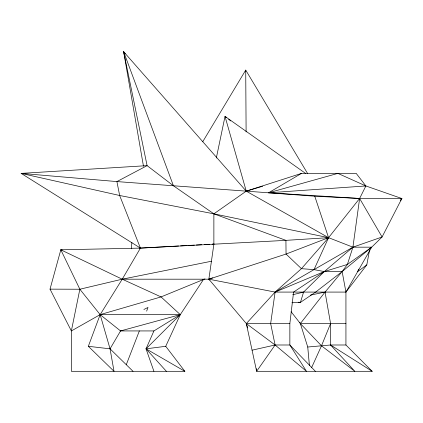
<?xml version="1.0" encoding="UTF-8"?>
<svg xmlns="http://www.w3.org/2000/svg" width="423" height="423" viewBox="0 0 423 423"><rect width="100%" height="100%" fill="white"/><g stroke="black" fill="none" stroke-linecap="round" stroke-linejoin="round"><path stroke-width="0.63" d="M131.442 248.798L131.854 242.331M212.6 277.89L208.856 279.191L275.103 292.082L345.935 292.082L371.69 247.175L352.919 247.175L328.565 237.678L285.922 240.359L140.431 248.105L21.15 173.388L116.912 181.583L314.765 196.214L359.624 198.472L382.075 236.986L371.69 247.175L347.394 264.438L342.138 271.577L345.935 292.082L345.935 344.994L372.182 371.304L256.634 371.304L246.318 323.563L275.103 292.082L301.435 268.674L328.565 237.678L359.624 198.472L365.879 185.956L356.198 173.388L301.499 173.388L246.249 191.148L213.874 213.837L213.874 244.193L208.856 279.191L246.318 323.563L275.103 344.994L306.469 371.304L289.855 344.994L289.855 323.563L293.583 292.082L324.304 271.577L352.919 247.175L382.075 236.986L401.85 198.53L365.879 185.956L337.882 173.388L268.542 192.793L359.624 198.472L401.85 198.53L400.465 200.766M256.386 368.687L256.634 371.304L275.103 344.994L270.651 323.563L275.103 292.082L324.304 271.577L347.394 264.438L352.919 247.175L359.624 198.472M245.493 71.381L245.726 70.086L307.695 173.679M345.935 292.082L366.799 264.877L369.565 249.982M171.347 246.392L140.431 248.105L60.817 249.808L79.857 289.232L71.36 330.934L71.36 371.304L184.851 371.304L165.731 346.3L146.035 348.827L153.914 371.304M216.327 158.017L225.025 116.388L305.554 173.388M204.965 278.9L161.041 296.914L100.151 314.633L71.36 330.934L50.025 289.142L60.817 249.808L62.133 249.84M371.69 247.175L342.138 271.577L324.304 271.577L303.587 292.082L300.446 302.376L291.896 302.757M146.638 311.138L148.008 307.426L143.878 309.483M50.025 289.142L79.857 289.232L100.151 314.633L110.049 348.827L114.02 371.304L88.338 346.3L100.151 314.633L122.226 279.191L140.431 248.105L119.651 195.495L116.912 181.583L147.098 165.642L173.419 185.76L213.874 213.837L285.922 240.359L286.048 254.049L301.435 268.674L314.014 269.631L324.304 271.577M126.329 364.573L139.352 330.934M298.538 302.218L300.446 302.376L315.637 292.082L342.138 271.577L325.054 292.082L330.58 323.563L321.496 345.803L311.55 367.746M358.709 269.155L357.694 271.577L366.799 264.877M203.68 279.191L180.293 314.633L153.914 330.934L146.035 348.827L166.382 371.304M314.014 269.631L328.565 237.678L314.765 196.214M165.731 346.3L180.293 314.633L161.041 296.914L122.226 279.191L60.817 249.808M88.338 346.3L110.049 348.827L120.55 330.934L180.293 314.633L146.035 348.827L184.851 371.304M202.712 141.774L245.726 70.086L246.112 131.934M400.248 200.618L401.85 198.53L400.565 198.361M301.499 173.388L268.542 192.793L365.879 185.956M275.103 292.082L352.919 247.175M139.209 248.544L140.431 248.105M326.693 238.323L328.565 237.678L246.249 191.148L123.638 51.696L143.471 166.228M262.651 186.236L246.249 191.148L225.025 116.388L226.569 117.631M292.716 294.725L303.587 292.082M79.857 289.232L122.226 279.191L211.489 261.229M252.071 350.181L275.103 344.994L289.855 344.994L315.373 371.304M310.271 295.154L325.054 292.082L300.356 323.563L307.743 347.019L309.403 365.398M326.625 238.064L328.565 237.678L213.874 213.837L119.651 195.495L21.15 173.388L147.098 165.642L123.638 51.696L125.197 53.821M307.743 347.019L330.58 344.994L345.935 344.994M172.663 246.318L178.585 245.99M180.558 245.879L186.48 245.552M187.791 245.477L194.369 245.113M196.346 245.007L201.607 244.716M204.24 244.568L209.501 244.277M212.135 244.129L214.107 244.023M326.593 237.784L328.565 237.678L286.048 254.049L208.856 279.191L209.877 280.026M24.455 173.388L21.15 173.388L23.106 173.663M122.226 279.191L208.967 279.191M180.293 314.633L100.151 314.633L120.55 330.934M289.855 323.563L246.318 323.563L247.698 327.925M345.935 323.563L300.356 323.563L291.093 311.714M120.433 330.934L153.914 330.934M400.533 198.408L401.85 198.53M330.58 323.563L330.58 344.994L372.182 371.304M228.632 119.281L230.688 120.936M110.049 348.827L133.018 371.304M330.58 344.994L354.844 371.304L321.496 345.803L300.356 323.563L299.807 322.384M123.638 51.696L173.419 185.76"/></g></svg>
